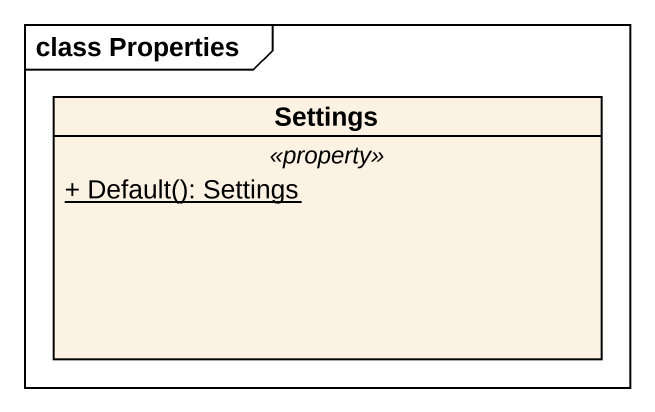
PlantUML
@startuml
mainframe class Properties
hide circle
hide empty members
skinparam classAttributeIconSize 0
class Settings {
  .. <<property>> ..
  {static} + Default(): Settings
}
@enduml
